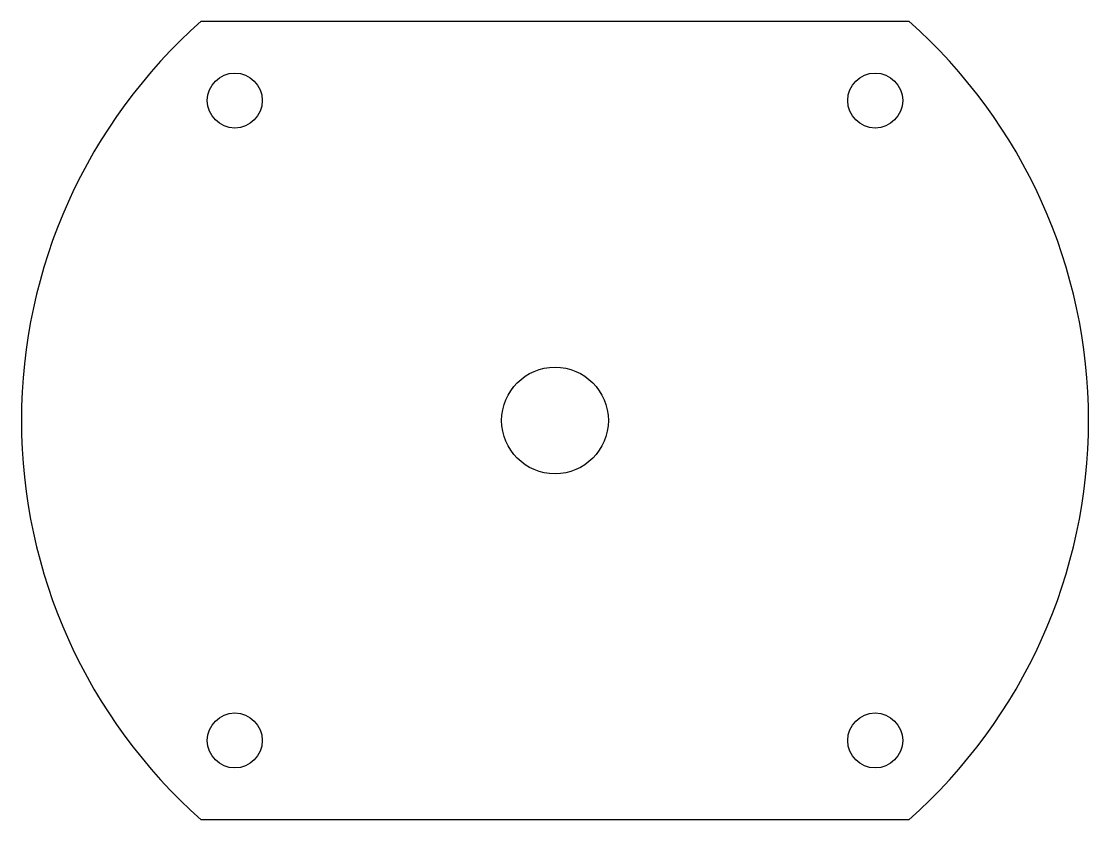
# Model space of a CAD drawing. Header units: millimetres. Extents: x -33 to 33, y -24.7 to 24.7.
import ezdxf

# ---------------------------------------------------------------- set-up
doc = ezdxf.new("R2010")
doc.units = ezdxf.units.MM

msp = doc.modelspace()

# ---------------------------------------------------------------- linework, layer by layer
for p, q in [((-21.884, 24.7), (21.884, 24.7)), ((21.884, -24.7), (-21.884, -24.7))]:
    msp.add_line(p, q)
for centre, radius in [((-19.799, 19.799), 1.7), ((19.799, 19.799), 1.7), ((0, 0), 3.3), ((-19.799, -19.799), 1.7), ((19.799, -19.799), 1.7)]:
    msp.add_circle(centre, radius)
for start, end in [(131.5407, 228.4593), (-48.4593, 48.4593)]:
    msp.add_arc((0, 0), 33, start, end)

doc.saveas('drawing.dxf')
